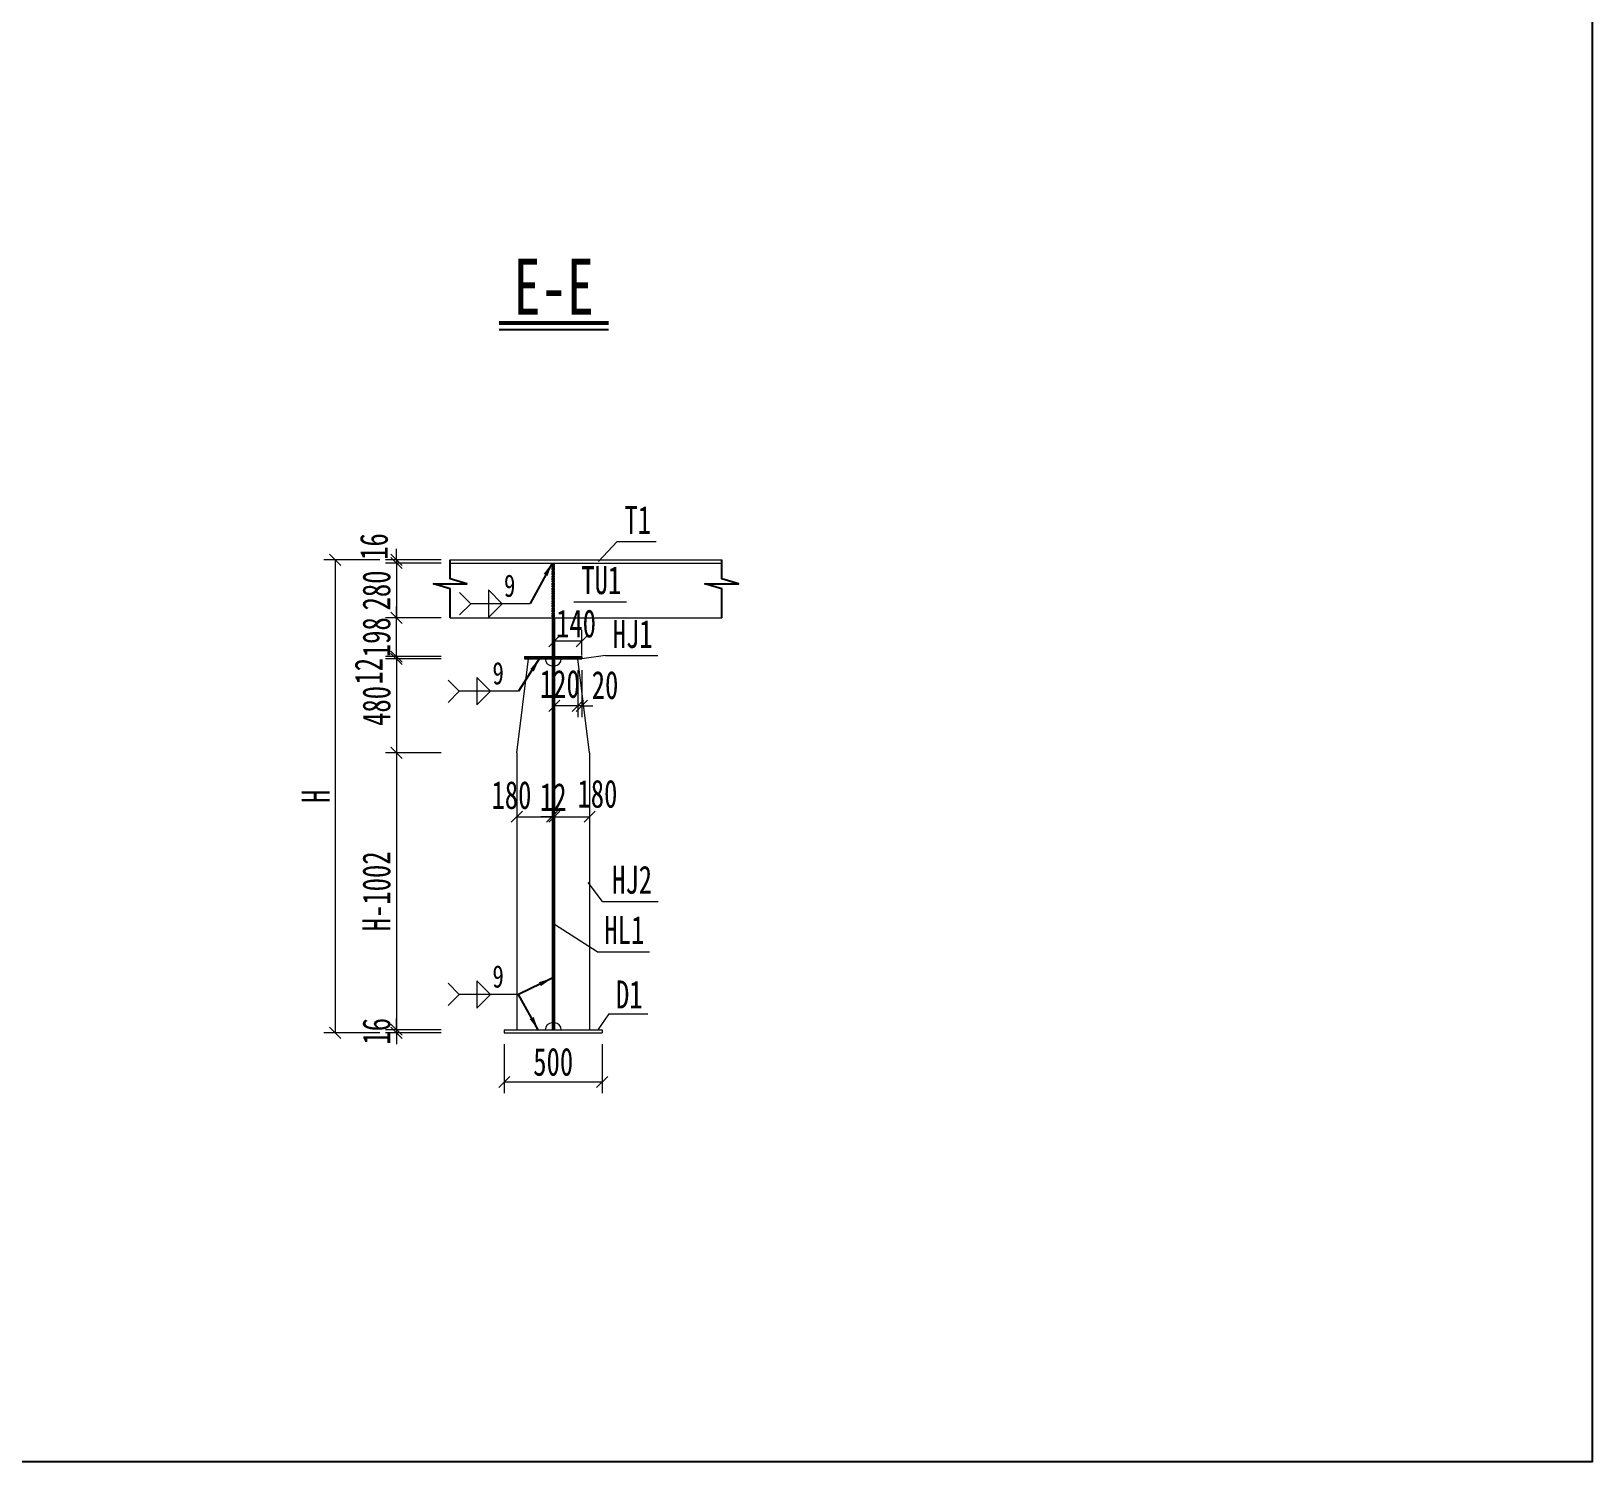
# Model space of a CAD drawing. Header units: millimetres. Extents: x -89049 to 410567, y -307459 to -100425.
# Drawn here: x 226589 to 234550, y -153251 to -145943 of the extents above; entities that cross this region are included whole.
import ezdxf
from ezdxf.enums import TextEntityAlignment as Align

# ---------------------------------------------------------------- set-up
doc = ezdxf.new("R2010")
doc.units = ezdxf.units.MM
doc.linetypes.add('DASHED', pattern=[0.75, 0.5, -0.25])
doc.layers.get('Defpoints').update_dxf_attribs({"color": 8})
for name, color, linetype, lineweight in [('Dim', 4, 'Continuous', 15), ('文字', 7, 'Continuous', 15), ('标注线及字体', 2, 'Continuous', 15), ('细实线', 4, 'Continuous', 15), ('虚线', 7, 'DASHED', 13), ('钢板细线', 6, 'Continuous', 15)]:
    doc.layers.add(name, color=color, linetype=linetype, lineweight=lineweight)
doc.layers.add('Text', color=4, linetype='Continuous')
doc.styles.add('111', font='', dxfattribs={"width": 0.7})
doc.styles.add('BM_Dim', font='', dxfattribs={"width": 0.85})
doc.styles.add('SMEDI', font='', dxfattribs={"width": 0.75})
doc.styles.get("Standard").update_dxf_attribs({"font": ''})
doc.styles.get('111').set_extended_font_data('仿宋_GB2312')
doc.styles.get('BM_Dim').set_extended_font_data('仿宋_GB2312')
doc.styles.get('SMEDI').set_extended_font_data('仿宋_GB2312')
doc.styles.get('Standard').set_extended_font_data('仿宋_GB2312')
doc.dimstyles.new('200', dxfattribs={"dimscale": 0, "dimtxt": 2.5, "dimasz": 1, "dimexe": 1, "dimexo": 1, "dimgap": 0.6, "dimtad": 1, "dimdec": 0, "dimdsep": 46, "dimtxsty": '111', "dimblk": 'OBLIQUE', "dimcen": 0, "dimclrd": 4, "dimclre": 4, "dimclrt": 4, "dimadec": 1, "dimazin": 2, "dimtfac": 1, "dimtdec": 0, "dimtix": 1, "dimtmove": 2, "dimatfit": 3, "dimfxl": 4, "dimfxlon": 1, "dimtolj": 1, "dimlwd": -1, "dimlwe": -1, "dimarcsym": 0})
doc.dimstyles.new('MSteel_1.0_1.0', dxfattribs={"dimtxt": 3, "dimasz": 1.2, "dimexe": 1, "dimexo": 1, "dimgap": 1, "dimtad": 3, "dimtoh": 1, "dimdec": 0, "dimzin": 0, "dimdsep": 46, "dimtxsty": 'Standard', "dimblk": 'ARCHTICK', "dimcen": 0.09, "dimclrd": 3, "dimclre": 3, "dimadec": 0, "dimazin": 0, "dimtfac": 1, "dimtdec": 4, "dimtofl": 0, "dimtmove": 0, "dimatfit": 3, "dimfxl": 1, "dimtolj": 1, "dimtzin": 0, "dimarcsym": 0})

# ---------------------------------------------------------------- blocks, each defined once
blk = doc.blocks.new('_Oblique')
at = {"color": 0, "linetype": 'ByBlock', "lineweight": -2}
blk.add_line((-0.5, -0.5), (0.5, 0.5), dxfattribs=at)
blk = doc.blocks.new('*D1491')
at = {"layer": 'Defpoints', "color": 0, "transparency": 16777216}
for p in [(229071.2, -149907.9), (229251.2, -149907.9), (229251.2, -149955.7)]:
    blk.add_point(p, dxfattribs=at)
at = {"layer": '细实线', "color": 4, "transparency": 16777216}
for p, q in [((229071.2, -149955.7), (229071.2, -150012.8)), ((229071.2, -149955.7), (229251.2, -149955.7)), ((229251.2, -149955.7), (229251.2, -150012.8))]:
    blk.add_line(p, q, dxfattribs=at)
at = {"layer": '细实线', "color": 4, "transparency": 16777216, "xscale": 57.14285714285715, "yscale": 57.14285714285715, "zscale": 57.14285714285715, "rotation": 180}
blk.add_blockref('_Oblique', (229071.2, -149955.7), dxfattribs=at)
at = {"layer": '细实线', "color": 4, "transparency": 16777216, "xscale": 57.14285714285715, "yscale": 57.14285714285715, "zscale": 57.14285714285715}
blk.add_blockref('_Oblique', (229251.2, -149955.7), dxfattribs=at)
at = {"layer": '细实线', "color": 4, "transparency": 16777216, "insert": (229043.7, -149845.8), "char_height": 142.86, "attachment_point": 5, "style": '111'}
blk.add_mtext('\\A1;180', dxfattribs=at)
blk = doc.blocks.new('*D1492')
at = {"layer": 'Defpoints', "color": 0, "transparency": 16777216}
for p in [(229263.2, -149907.9), (229443.2, -149907.9), (229443.2, -149955.7)]:
    blk.add_point(p, dxfattribs=at)
at = {"layer": '细实线', "color": 4, "transparency": 16777216}
for p, q in [((229263.2, -149955.7), (229263.2, -150012.8)), ((229263.2, -149955.7), (229443.2, -149955.7)), ((229443.2, -149955.7), (229443.2, -150012.8))]:
    blk.add_line(p, q, dxfattribs=at)
at = {"layer": '细实线', "color": 4, "transparency": 16777216, "xscale": 57.14285714285715, "yscale": 57.14285714285715, "zscale": 57.14285714285715, "rotation": 180}
blk.add_blockref('_Oblique', (229263.2, -149955.7), dxfattribs=at)
at = {"layer": '细实线', "color": 4, "transparency": 16777216, "xscale": 57.14285714285715, "yscale": 57.14285714285715, "zscale": 57.14285714285715}
blk.add_blockref('_Oblique', (229443.2, -149955.7), dxfattribs=at)
at = {"layer": '细实线', "color": 4, "transparency": 16777216, "insert": (229483, -149839.3), "char_height": 142.86, "attachment_point": 5, "style": '111'}
blk.add_mtext('\\A1;180', dxfattribs=at)
blk = doc.blocks.new('*D1493')
at = {"layer": 'Defpoints', "color": 0, "transparency": 16777216}
for p in [(229251.2, -149907.9), (229263.2, -149907.9), (229263.2, -149955.7)]:
    blk.add_point(p, dxfattribs=at)
at = {"layer": '细实线', "color": 4, "transparency": 16777216}
for p, q in [((229251.2, -149955.7), (229194, -149955.7)), ((229251.2, -149955.7), (229251.2, -150012.8)), ((229251.2, -149955.7), (229263.2, -149955.7)), ((229263.2, -149955.7), (229263.2, -150012.8)), ((229263.2, -149955.7), (229320.3, -149955.7))]:
    blk.add_line(p, q, dxfattribs=at)
at = {"layer": '细实线', "color": 4, "transparency": 16777216, "xscale": 57.14285714285715, "yscale": 57.14285714285715, "zscale": 57.14285714285715}
blk.add_blockref('_Oblique', (229251.2, -149955.7), dxfattribs=at)
at = {"layer": '细实线', "color": 4, "transparency": 16777216, "xscale": 57.14285714285715, "yscale": 57.14285714285715, "zscale": 57.14285714285715, "rotation": 180}
blk.add_blockref('_Oblique', (229263.2, -149955.7), dxfattribs=at)
at = {"layer": '细实线', "color": 4, "transparency": 16777216, "insert": (229257.2, -149855), "char_height": 142.86, "attachment_point": 5, "style": '111'}
blk.add_mtext('\\A1;12', dxfattribs=at)
blk = doc.blocks.new('*D1494')
at = {"layer": 'Defpoints', "color": 0, "transparency": 16777216}
for p in [(229263.2, -149058.9), (229403.2, -149189.3), (229263.2, -149198.6)]:
    blk.add_point(p, dxfattribs=at)
at = {"layer": '细实线', "color": 4, "transparency": 16777216}
for p, q in [((229263.2, -149141.4), (229263.2, -149001.8)), ((229403.2, -149132.2), (229403.2, -149001.8)), ((229403.2, -149058.9), (229263.2, -149058.9))]:
    blk.add_line(p, q, dxfattribs=at)
at = {"layer": '细实线', "color": 4, "transparency": 16777216, "xscale": 57.14285714285715, "yscale": 57.14285714285715, "zscale": 57.14285714285715, "rotation": 180}
blk.add_blockref('_Oblique', (229263.2, -149058.9), dxfattribs=at)
at = {"layer": '细实线', "color": 4, "transparency": 16777216, "xscale": 57.14285714285715, "yscale": 57.14285714285715, "zscale": 57.14285714285715}
blk.add_blockref('_Oblique', (229403.2, -149058.9), dxfattribs=at)
at = {"layer": '细实线', "color": 4, "transparency": 16777216, "insert": (229373.7, -148969.4), "char_height": 142.86, "attachment_point": 5, "style": '111'}
blk.add_mtext('\\A1;140', dxfattribs=at)
blk = doc.blocks.new('*D1495')
at = {"layer": 'Defpoints', "color": 0, "transparency": 16777216}
for p in [(229263.2, -149149.8), (229383.2, -149149.8), (229263.2, -149389.6)]:
    blk.add_point(p, dxfattribs=at)
at = {"layer": '细实线', "color": 4, "transparency": 16777216}
for p, q in [((229263.2, -149206.9), (229263.2, -149446.7)), ((229383.2, -149206.9), (229383.2, -149446.7)), ((229383.2, -149389.6), (229263.2, -149389.6))]:
    blk.add_line(p, q, dxfattribs=at)
at = {"layer": '细实线', "color": 4, "transparency": 16777216, "xscale": 57.14285714285715, "yscale": 57.14285714285715, "zscale": 57.14285714285715, "rotation": 180}
blk.add_blockref('_Oblique', (229263.2, -149389.6), dxfattribs=at)
at = {"layer": '细实线', "color": 4, "transparency": 16777216, "xscale": 57.14285714285715, "yscale": 57.14285714285715, "zscale": 57.14285714285715}
blk.add_blockref('_Oblique', (229383.2, -149389.6), dxfattribs=at)
at = {"layer": '细实线', "color": 4, "transparency": 16777216, "insert": (229290.7, -149278.2), "char_height": 142.86, "attachment_point": 5, "style": '111'}
blk.add_mtext('\\A1;120', dxfattribs=at)
blk = doc.blocks.new('*D1496')
at = {"layer": 'Defpoints', "color": 0, "transparency": 16777216}
for p in [(229383.2, -149149.8), (229403.2, -149149.8), (229383.2, -149389.6)]:
    blk.add_point(p, dxfattribs=at)
at = {"layer": '细实线', "color": 4, "transparency": 16777216}
for p, q in [((229383.2, -149206.9), (229383.2, -149446.7)), ((229403.2, -149206.9), (229403.2, -149446.7)), ((229383.2, -149389.6), (229326, -149389.6)), ((229403.2, -149389.6), (229383.2, -149389.6)), ((229403.2, -149389.6), (229460.3, -149389.6))]:
    blk.add_line(p, q, dxfattribs=at)
at = {"layer": '细实线', "color": 4, "transparency": 16777216, "xscale": 57.14285714285715, "yscale": 57.14285714285715, "zscale": 57.14285714285715}
blk.add_blockref('_Oblique', (229383.2, -149389.6), dxfattribs=at)
at = {"layer": '细实线', "color": 4, "transparency": 16777216, "xscale": 57.14285714285715, "yscale": 57.14285714285715, "zscale": 57.14285714285715, "rotation": 180}
blk.add_blockref('_Oblique', (229403.2, -149389.6), dxfattribs=at)
at = {"layer": '细实线', "color": 4, "transparency": 16777216, "insert": (229522, -149283.8), "char_height": 142.86, "attachment_point": 5, "style": '111'}
blk.add_mtext('\\A1;20', dxfattribs=at)
blk = doc.blocks.new('*D1497')
at = {"layer": 'Defpoints', "color": 0, "transparency": 16777216}
for p in [(228665.6, -149149.8), (228456.6, -149629.8), (228915.1, -149629.8)]:
    blk.add_point(p, dxfattribs=at)
at = {"layer": '细实线', "color": 4, "transparency": 16777216}
for p, q in [((228608.4, -149149.8), (228399.5, -149149.8)), ((228456.6, -149149.8), (228456.6, -149629.8)), ((228685.2, -149629.8), (228399.5, -149629.8))]:
    blk.add_line(p, q, dxfattribs=at)
at = {"layer": '细实线', "color": 4, "transparency": 16777216, "xscale": 57.14285714285715, "yscale": 57.14285714285715, "zscale": 57.14285714285715}
for p, rotation in [((228456.6, -149149.8), 90), ((228456.6, -149629.8), 270)]:
    blk.add_blockref('_Oblique', p, dxfattribs=dict(at, rotation=rotation))
at = {"layer": '细实线', "color": 4, "transparency": 16777216, "insert": (228354.4, -149389.8), "char_height": 142.86, "attachment_point": 5, "rotation": 90, "style": '111'}
blk.add_mtext('\\A1;480', dxfattribs=at)
blk = doc.blocks.new('*D1498')
at = {"layer": 'Defpoints', "color": 0, "transparency": 16777216}
for p in [(228625.6, -149629.8), (228456.6, -151043.8), (229396.3, -151043.8)]:
    blk.add_point(p, dxfattribs=at)
at = {"layer": '细实线', "color": 4, "transparency": 16777216}
for p, q in [((228568.4, -149629.8), (228399.5, -149629.8)), ((228456.6, -149629.8), (228456.6, -151043.8)), ((228685.2, -151043.8), (228399.5, -151043.8))]:
    blk.add_line(p, q, dxfattribs=at)
at = {"layer": '细实线', "color": 4, "transparency": 16777216, "xscale": 57.14285714285715, "yscale": 57.14285714285715, "zscale": 57.14285714285715}
for p, rotation in [((228456.6, -149629.8), 90), ((228456.6, -151043.8), 270)]:
    blk.add_blockref('_Oblique', p, dxfattribs=dict(at, rotation=rotation))
at = {"layer": '细实线', "color": 4, "transparency": 16777216, "insert": (228354.4, -150336.8), "char_height": 142.86, "attachment_point": 5, "rotation": 90, "style": '111'}
blk.add_mtext('\\A1;H-1002', dxfattribs=at)
blk = doc.blocks.new('*D1499')
at = {"layer": 'Defpoints', "color": 0, "transparency": 16777216}
for p in [(228456.6, -151059.8), (229363.5, -151043.8), (229363.5, -151059.8)]:
    blk.add_point(p, dxfattribs=at)
at = {"layer": '细实线', "color": 4, "transparency": 16777216}
for p, q in [((228456.6, -151043.8), (228456.6, -150986.6)), ((228685.2, -151043.8), (228399.5, -151043.8)), ((228685.2, -151059.8), (228399.5, -151059.8)), ((228456.6, -151043.8), (228456.6, -151059.8)), ((228456.6, -151059.8), (228456.6, -151116.9))]:
    blk.add_line(p, q, dxfattribs=at)
at = {"layer": '细实线', "color": 4, "transparency": 16777216, "xscale": 57.14285714285715, "yscale": 57.14285714285715, "zscale": 57.14285714285715}
for p, rotation in [((228456.6, -151043.8), 270), ((228456.6, -151059.8), 90)]:
    blk.add_blockref('_Oblique', p, dxfattribs=dict(at, rotation=rotation))
at = {"layer": '细实线', "color": 4, "transparency": 16777216, "insert": (228354.4, -151051.8), "char_height": 142.86, "attachment_point": 5, "rotation": 90, "style": '111'}
blk.add_mtext('\\A1;16', dxfattribs=at)
blk = doc.blocks.new('*D1500')
at = {"layer": 'Defpoints', "color": 0, "transparency": 16777216}
for p in [(228628, -148643.8), (228142.6, -151059.8), (228592.8, -151059.8)]:
    blk.add_point(p, dxfattribs=at)
at = {"layer": '细实线', "color": 4, "transparency": 16777216}
for p, q in [((228371.2, -148643.8), (228085.4, -148643.8)), ((228142.6, -148643.8), (228142.6, -151059.8)), ((228371.2, -151059.8), (228085.4, -151059.8))]:
    blk.add_line(p, q, dxfattribs=at)
at = {"layer": '细实线', "color": 4, "transparency": 16777216, "xscale": 57.14285714285715, "yscale": 57.14285714285715, "zscale": 57.14285714285715}
for p, rotation in [((228142.6, -148643.8), 90), ((228142.6, -151059.8), 270)]:
    blk.add_blockref('_Oblique', p, dxfattribs=dict(at, rotation=rotation))
at = {"layer": '细实线', "color": 4, "transparency": 16777216, "insert": (228043.8, -149851.8), "char_height": 142.86, "attachment_point": 5, "rotation": 90, "style": '111'}
blk.add_mtext('\\A1;H', dxfattribs=at)
blk = doc.blocks.new('*D1501')
at = {"layer": 'Defpoints', "color": 0, "transparency": 16777216}
for p in [(229007.2, -151059.8), (229507.2, -151059.8), (229507.2, -151310.7)]:
    blk.add_point(p, dxfattribs=at)
at = {"layer": '细实线', "color": 4, "transparency": 16777216}
for p, q in [((229007.2, -151116.9), (229007.2, -151367.8)), ((229507.2, -151116.9), (229507.2, -151367.8)), ((229007.2, -151310.7), (229507.2, -151310.7))]:
    blk.add_line(p, q, dxfattribs=at)
at = {"layer": '细实线', "color": 4, "transparency": 16777216, "xscale": 57.14285714285715, "yscale": 57.14285714285715, "zscale": 57.14285714285715, "rotation": 180}
blk.add_blockref('_Oblique', (229007.2, -151310.7), dxfattribs=at)
at = {"layer": '细实线', "color": 4, "transparency": 16777216, "xscale": 57.14285714285715, "yscale": 57.14285714285715, "zscale": 57.14285714285715}
blk.add_blockref('_Oblique', (229507.2, -151310.7), dxfattribs=at)
at = {"layer": '细实线', "color": 4, "transparency": 16777216, "insert": (229257.2, -151208.4), "char_height": 142.86, "attachment_point": 5, "style": '111'}
blk.add_mtext('\\A1;500', dxfattribs=at)
blk = doc.blocks.new('*D1502')
at = {"layer": 'Defpoints', "color": 0, "transparency": 16777216}
for p in [(228456.6, -148659.8), (229381.2, -148643.8), (229381.2, -148659.8)]:
    blk.add_point(p, dxfattribs=at)
at = {"layer": '细实线', "color": 4, "transparency": 16777216}
for p, q in [((228456.6, -148643.8), (228456.6, -148586.6)), ((228685.2, -148643.8), (228399.5, -148643.8)), ((228685.2, -148659.8), (228399.5, -148659.8)), ((228456.6, -148643.8), (228456.6, -148659.8)), ((228456.6, -148659.8), (228456.6, -148716.9))]:
    blk.add_line(p, q, dxfattribs=at)
at = {"layer": '细实线', "color": 4, "transparency": 16777216, "xscale": 57.14285714285715, "yscale": 57.14285714285715, "zscale": 57.14285714285715}
for p, rotation in [((228456.6, -148643.8), 270), ((228456.6, -148659.8), 90)]:
    blk.add_blockref('_Oblique', p, dxfattribs=dict(at, rotation=rotation))
at = {"layer": '细实线', "color": 4, "transparency": 16777216, "insert": (228341.4, -148575.3), "char_height": 142.86, "attachment_point": 5, "rotation": 90, "style": '111'}
blk.add_mtext('\\A1;16', dxfattribs=at)
blk = doc.blocks.new('*D1503')
at = {"layer": 'Defpoints', "color": 0, "transparency": 16777216}
for p in [(228610.5, -148659.8), (228456.6, -148939.8), (229381.2, -148939.8)]:
    blk.add_point(p, dxfattribs=at)
at = {"layer": '细实线', "color": 4, "transparency": 16777216}
for p, q in [((228553.3, -148659.8), (228399.5, -148659.8)), ((228456.6, -148659.8), (228456.6, -148939.8)), ((228685.2, -148939.8), (228399.5, -148939.8))]:
    blk.add_line(p, q, dxfattribs=at)
at = {"layer": '细实线', "color": 4, "transparency": 16777216, "xscale": 57.14285714285715, "yscale": 57.14285714285715, "zscale": 57.14285714285715}
for p, rotation in [((228456.6, -148659.8), 90), ((228456.6, -148939.8), 270)]:
    blk.add_blockref('_Oblique', p, dxfattribs=dict(at, rotation=rotation))
at = {"layer": '细实线', "color": 4, "transparency": 16777216, "insert": (228354.4, -148799.8), "char_height": 142.86, "attachment_point": 5, "rotation": 90, "style": '111'}
blk.add_mtext('\\A1;280', dxfattribs=at)
blk = doc.blocks.new('*D1504')
at = {"layer": 'Defpoints', "color": 0, "transparency": 16777216}
for p in [(228456.6, -148939.8), (229432.1, -148939.8), (228665.6, -149137.8)]:
    blk.add_point(p, dxfattribs=at)
at = {"layer": '细实线', "color": 4, "transparency": 16777216}
for p, q in [((228685.2, -148939.8), (228399.5, -148939.8)), ((228456.6, -148939.8), (228456.6, -148882.6)), ((228456.6, -149137.8), (228456.6, -148939.8)), ((228608.4, -149137.8), (228399.5, -149137.8)), ((228456.6, -149137.8), (228456.6, -149194.9))]:
    blk.add_line(p, q, dxfattribs=at)
at = {"layer": '细实线', "color": 4, "transparency": 16777216, "xscale": 57.14285714285715, "yscale": 57.14285714285715, "zscale": 57.14285714285715}
for p, rotation in [((228456.6, -148939.8), 270), ((228456.6, -149137.8), 90)]:
    blk.add_blockref('_Oblique', p, dxfattribs=dict(at, rotation=rotation))
at = {"layer": '细实线', "color": 4, "transparency": 16777216, "insert": (228354.4, -149038.8), "char_height": 142.86, "attachment_point": 5, "rotation": 90, "style": '111'}
blk.add_mtext('\\A1;198', dxfattribs=at)
blk = doc.blocks.new('*D1505')
at = {"layer": 'Defpoints', "color": 0, "transparency": 16777216}
for p in [(228456.6, -149149.8), (228960.3, -149149.8), (228967.2, -149137.8)]:
    blk.add_point(p, dxfattribs=at)
at = {"layer": '细实线', "color": 4, "transparency": 16777216}
for p, q in [((228456.6, -149137.8), (228456.6, -149080.7)), ((228685.2, -149137.8), (228399.5, -149137.8)), ((228685.2, -149149.8), (228399.5, -149149.8)), ((228456.6, -149137.8), (228456.6, -149149.8)), ((228456.6, -149149.8), (228456.6, -149206.9))]:
    blk.add_line(p, q, dxfattribs=at)
at = {"layer": '细实线', "color": 4, "transparency": 16777216, "xscale": 57.14285714285715, "yscale": 57.14285714285715, "zscale": 57.14285714285715}
for p, rotation in [((228456.6, -149137.8), 270), ((228456.6, -149149.8), 90)]:
    blk.add_blockref('_Oblique', p, dxfattribs=dict(at, rotation=rotation))
at = {"layer": '细实线', "color": 4, "transparency": 16777216, "insert": (228313.4, -149212.5), "char_height": 142.86, "attachment_point": 5, "rotation": 90, "style": '111'}
blk.add_mtext('\\A1;12', dxfattribs=at)
blk = doc.blocks.new('_ArchTick')
at = {"color": 0, "linetype": 'ByBlock', "const_width": 0.15}
blk.add_lwpolyline([(-0.5, -0.5), (0.5, 0.5)], dxfattribs=at)
blk = doc.blocks.new('角焊缝1')
at = {"layer": 'Dim'}
blk.add_line((-3101.17, 370.22), (-3106.48, 370.22), dxfattribs=at)
blk.add_lwpolyline([(-3107.48, 369.22), (-3106.48, 370.22), (-3107.48, 371.22)], dxfattribs=at)
blk.add_lwpolyline([(-3104.91, 371.45), (-3104.91, 368.99), (-3103.68, 370.22)], close=True, dxfattribs=at)

msp = doc.modelspace()

# ---------------------------------------------------------------- linework, layer by layer
at = {"color": 4}
msp.add_line((228980.2, -147467.1), (229540.4, -147467.1), dxfattribs=at)
at = {"color": 6, "const_width": 20.6, "elevation": 0}
msp.add_lwpolyline([(228980.2, -147432.9), (229540.4, -147432.9)], dxfattribs=at)
at = {"color": 4, "elevation": 0}
for points in [[(228730.4, -148939.8), (228730.4, -148792.2), (228644.7, -148766.5), (228816.1, -148766.5), (228730.4, -148740.8), (228730.4, -148706.5), (228730.4, -148643.8)], [(230118.6, -148939.8), (230118.6, -148792.2), (230032.9, -148766.5), (230204.3, -148766.5), (230118.6, -148740.8), (230118.6, -148706.5), (230118.6, -148643.8)]]:
    msp.add_lwpolyline(points, dxfattribs=at)
at = {"layer": 'Defpoints'}
for p, q in [((229257.2, -148659.8), (229257.2, -151043.8)), ((229111.2, -149143.8), (229251.2, -149143.8)), ((229263.2, -149143.8), (229403.2, -149143.8))]:
    msp.add_line(p, q, dxfattribs=at)
msp.add_lwpolyline([(212566.6, -138634.1), (234566.6, -138634.1), (234566.6, -153251.3), (212566.6, -153251.3)], close=True, dxfattribs=at)
at = {"layer": '细实线'}
for p, q in [((229584.3, -148550.1), (229488.3, -148651.2)), ((229584.3, -148550.1), (229783.9, -148550.1)), ((229363.1, -148857.9), (229631.9, -148857.9)), ((229524.5, -149132.9), (229403.2, -149149.8)), ((229524.5, -149132.9), (229792.2, -149132.9)), ((229509.1, -150388.2), (229435, -150292.5)), ((229509.1, -150388.2), (229793.3, -150388.2)), ((229482.4, -150645.7), (229263.2, -150506.1)), ((229482.4, -150645.7), (229750, -150645.7)), ((229541, -150962.1), (229486, -151043.8)), ((229541, -150962.1), (229740.5, -150962.1))]:
    msp.add_line(p, q, dxfattribs=at)
at = {"layer": '虚线', "ltscale": 2}
for p, q in [((229251.2, -148939.8), (229251.2, -148659.8)), ((229263.2, -148939.8), (229263.2, -148659.8))]:
    msp.add_line(p, q, dxfattribs=at)
at = {"layer": '钢板细线'}
for p, q in [((228730.4, -148643.8), (230118.6, -148643.8)), ((228730.4, -148659.8), (230118.6, -148659.8)), ((228730.4, -148939.8), (230118.6, -148939.8)), ((229251.2, -148939.8), (229251.2, -151043.8)), ((229263.2, -148939.8), (229263.2, -151043.8)), ((229071.2, -149629.8), (229131.2, -149149.8)), ((229111.2, -149137.8), (229251.2, -149137.8)), ((229111.2, -149137.8), (229111.2, -149149.8)), ((229111.2, -149149.8), (229251.2, -149149.8)), ((229263.2, -149137.8), (229403.2, -149137.8)), ((229263.2, -149149.8), (229403.2, -149149.8)), ((229443.2, -149629.8), (229383.2, -149149.8)), ((229403.2, -149137.8), (229403.2, -149149.8)), ((229071.2, -149629.8), (229071.2, -151043.8)), ((229443.2, -149629.8), (229443.2, -151043.8)), ((229007.2, -151043.8), (229507.2, -151043.8)), ((229007.2, -151043.8), (229007.2, -151059.8)), ((229007.2, -151059.8), (229507.2, -151059.8)), ((229507.2, -151043.8), (229507.2, -151059.8))]:
    msp.add_line(p, q, dxfattribs=at)
for centre, start, end in [((229251.2, -149149.8), 180, 270), ((229263.2, -149149.8), 270, 0), ((229251.2, -151043.8), 90, 180), ((229263.2, -151043.8), 0, 90)]:
    msp.add_arc(centre, 35, start, end, dxfattribs=at)

# ---------------------------------------------------------------- block references
at = {"layer": '细实线', "color": 8, "xscale": 57.1428571428572, "yscale": 57.1428571428572, "zscale": 57.1428571428572}
for p in [(406349, -170022.9), (406290.1, -170469.9), (406290, -172019)]:
    msp.add_blockref('角焊缝1', p, dxfattribs=at)

# ---------------------------------------------------------------- texts
at = {"layer": 'Text', "style": 'SMEDI', "width": 0.75}
for p in [(229005.4, -148775.3), (228946.5, -149222.3), (228946.4, -150771.4)]:
    msp.add_text('9', height=114.3, dxfattribs=at).set_placement(p, align=Align.MIDDLE_LEFT)
at = {"layer": '文字', "style": 'BM_Dim', "width": 0.7}
for s, p in [('T1', (229689.2, -148553.6)), ('TU1', (229502.6, -148861.4)), ('HJ1', (229662.9, -149136.4)), ('HJ2', (229660.2, -150391.7)), ('HL1', (229620.8, -150648)), ('D1', (229645.9, -150978))]:
    msp.add_text(s, height=142.86, dxfattribs=at).set_placement(p, align=Align.BOTTOM_CENTER)
at = {"layer": '标注线及字体', "style": '111', "width": 0.7}
msp.add_text('E-E', height=285.71, dxfattribs=at).set_placement((229260.3, -147247.7), align=Align.MIDDLE)

# ---------------------------------------------------------------- dimensions: what is measured, and where the dimension line sits
at = {"layer": '细实线'}
for base, p1, p2, angle, picture, middle in [((228456.6, -148659.8), (229381.2, -148643.8), (229381.2, -148659.8), 90, '*D1502', (228341.4, -148575.3)), ((229263.2, -149058.9), (229403.2, -149189.3), (229263.2, -149198.6), 180, '*D1494', (229373.7, -148969.4)), ((228456.6, -149149.8), (228967.2, -149137.8), (228960.3, -149149.8), 90, '*D1505', (228313.4, -149212.5)), ((229263.2, -149389.6), (229383.2, -149149.8), (229263.2, -149149.8), 180, '*D1495', (229290.7, -149278.2)), ((229383.2, -149389.6), (229403.2, -149149.8), (229383.2, -149149.8), 180, '*D1496', (229522, -149283.8))]:
    dim = msp.add_linear_dim(base=base, p1=p1, p2=p2, angle=angle, dimstyle='200', override={"dimscale": 57.142857, "dimblk": 'Oblique'}, dxfattribs=at)
    dim.commit()
    dim.dimension.update_dxf_attribs({"geometry": picture, "text_midpoint": middle, "dimtype": 160})
for base, p1, p2, text, picture, middle in [((228142.6, -151059.8), (228628, -148643.8), (228592.8, -151059.8), 'H', '*D1500', (228043.8, -149851.8)), ((228456.6, -151043.8), (228625.6, -149629.8), (229396.3, -151043.8), 'H-1002', '*D1498', (228354.4, -150336.8))]:
    dim = msp.add_linear_dim(base=base, p1=p1, p2=p2, angle=90, text=text, dimstyle='200', override={"dimscale": 57.142857, "dimblk": 'Oblique'}, dxfattribs=at)
    dim.commit()
    dim.dimension.update_dxf_attribs({"geometry": picture, "text_midpoint": middle})
for base, p1, p2, picture, middle in [((228456.6, -148939.8), (228610.5, -148659.8), (229381.2, -148939.8), '*D1503', (228354.4, -148799.8)), ((228456.6, -148939.8), (228665.6, -149137.8), (229432.1, -148939.8), '*D1504', (228354.4, -149038.8)), ((228456.6, -149629.8), (228665.6, -149149.8), (228915.1, -149629.8), '*D1497', (228354.4, -149389.8)), ((228456.6, -151059.8), (229363.5, -151043.8), (229363.5, -151059.8), '*D1499', (228354.4, -151051.8))]:
    dim = msp.add_linear_dim(base=base, p1=p1, p2=p2, angle=90, dimstyle='200', override={"dimscale": 57.142857, "dimblk": 'Oblique'}, dxfattribs=at)
    dim.commit()
    dim.dimension.update_dxf_attribs({"geometry": picture, "text_midpoint": middle})
for base, p1, p2, picture, middle in [((229443.2, -149955.7), (229263.2, -149907.9), (229443.2, -149907.9), '*D1492', (229483, -149839.3)), ((229251.2, -149955.7), (229071.2, -149907.9), (229251.2, -149907.9), '*D1491', (229043.7, -149845.8))]:
    dim = msp.add_linear_dim(base=base, p1=p1, p2=p2, dimstyle='200', override={"dimscale": 57.142857, "dimblk": 'Oblique'}, dxfattribs=at)
    dim.commit()
    dim.dimension.update_dxf_attribs({"geometry": picture, "text_midpoint": middle, "dimtype": 160})
for base, p1, p2, picture, middle in [((229263.2, -149955.7), (229251.2, -149907.9), (229263.2, -149907.9), '*D1493', (229257.2, -149855)), ((229507.2, -151310.7), (229007.2, -151059.8), (229507.2, -151059.8), '*D1501', (229257.2, -151208.4))]:
    dim = msp.add_linear_dim(base=base, p1=p1, p2=p2, dimstyle='200', override={"dimscale": 57.142857, "dimblk": 'Oblique'}, dxfattribs=at)
    dim.commit()
    dim.dimension.update_dxf_attribs({"geometry": picture, "text_midpoint": middle})

# ---------------------------------------------------------------- leaders
at = {"layer": 'Dim'}
for points in [[(229251.2, -148659.8), (229139, -148867.3)], [(229186.1, -149149.8), (229080.1, -149314.2)], [(229251.2, -150781.2), (229080, -150863.4)], [(229180.4, -151043.8), (229080, -150863.4)]]:
    msp.add_leader(points, dimstyle='MSteel_1.0_1.0', override={"dimscale": 57.142857, "dimclrd": 256}, dxfattribs=at)

doc.saveas('drawing.dxf')
